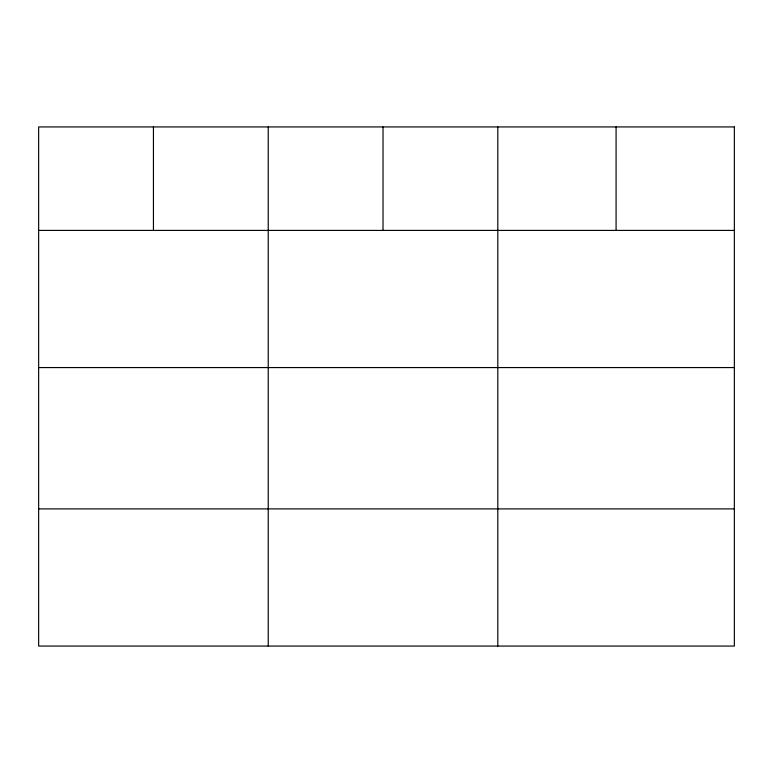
<?xml version="1.0" encoding="UTF-8"?>
<svg xmlns="http://www.w3.org/2000/svg" width="773" height="773" viewBox="0 0 773 773"><rect width="100%" height="100%" fill="white"/><g stroke="black" fill="none" stroke-linecap="round" stroke-linejoin="round"><path stroke-width="1.16" d="M38.65 230.412L734.35 230.412M38.65 367.571L734.35 367.571M38.65 508.895L734.35 508.895M616.081 126.936L616.081 230.412M497.812 126.936L497.812 646.064M383.022 126.936L383.022 230.412M268.231 126.936L268.231 646.064M153.441 126.936L153.441 230.412M734.35 126.936L38.65 126.936L38.65 646.064L734.35 646.064L734.35 126.936"/></g></svg>
